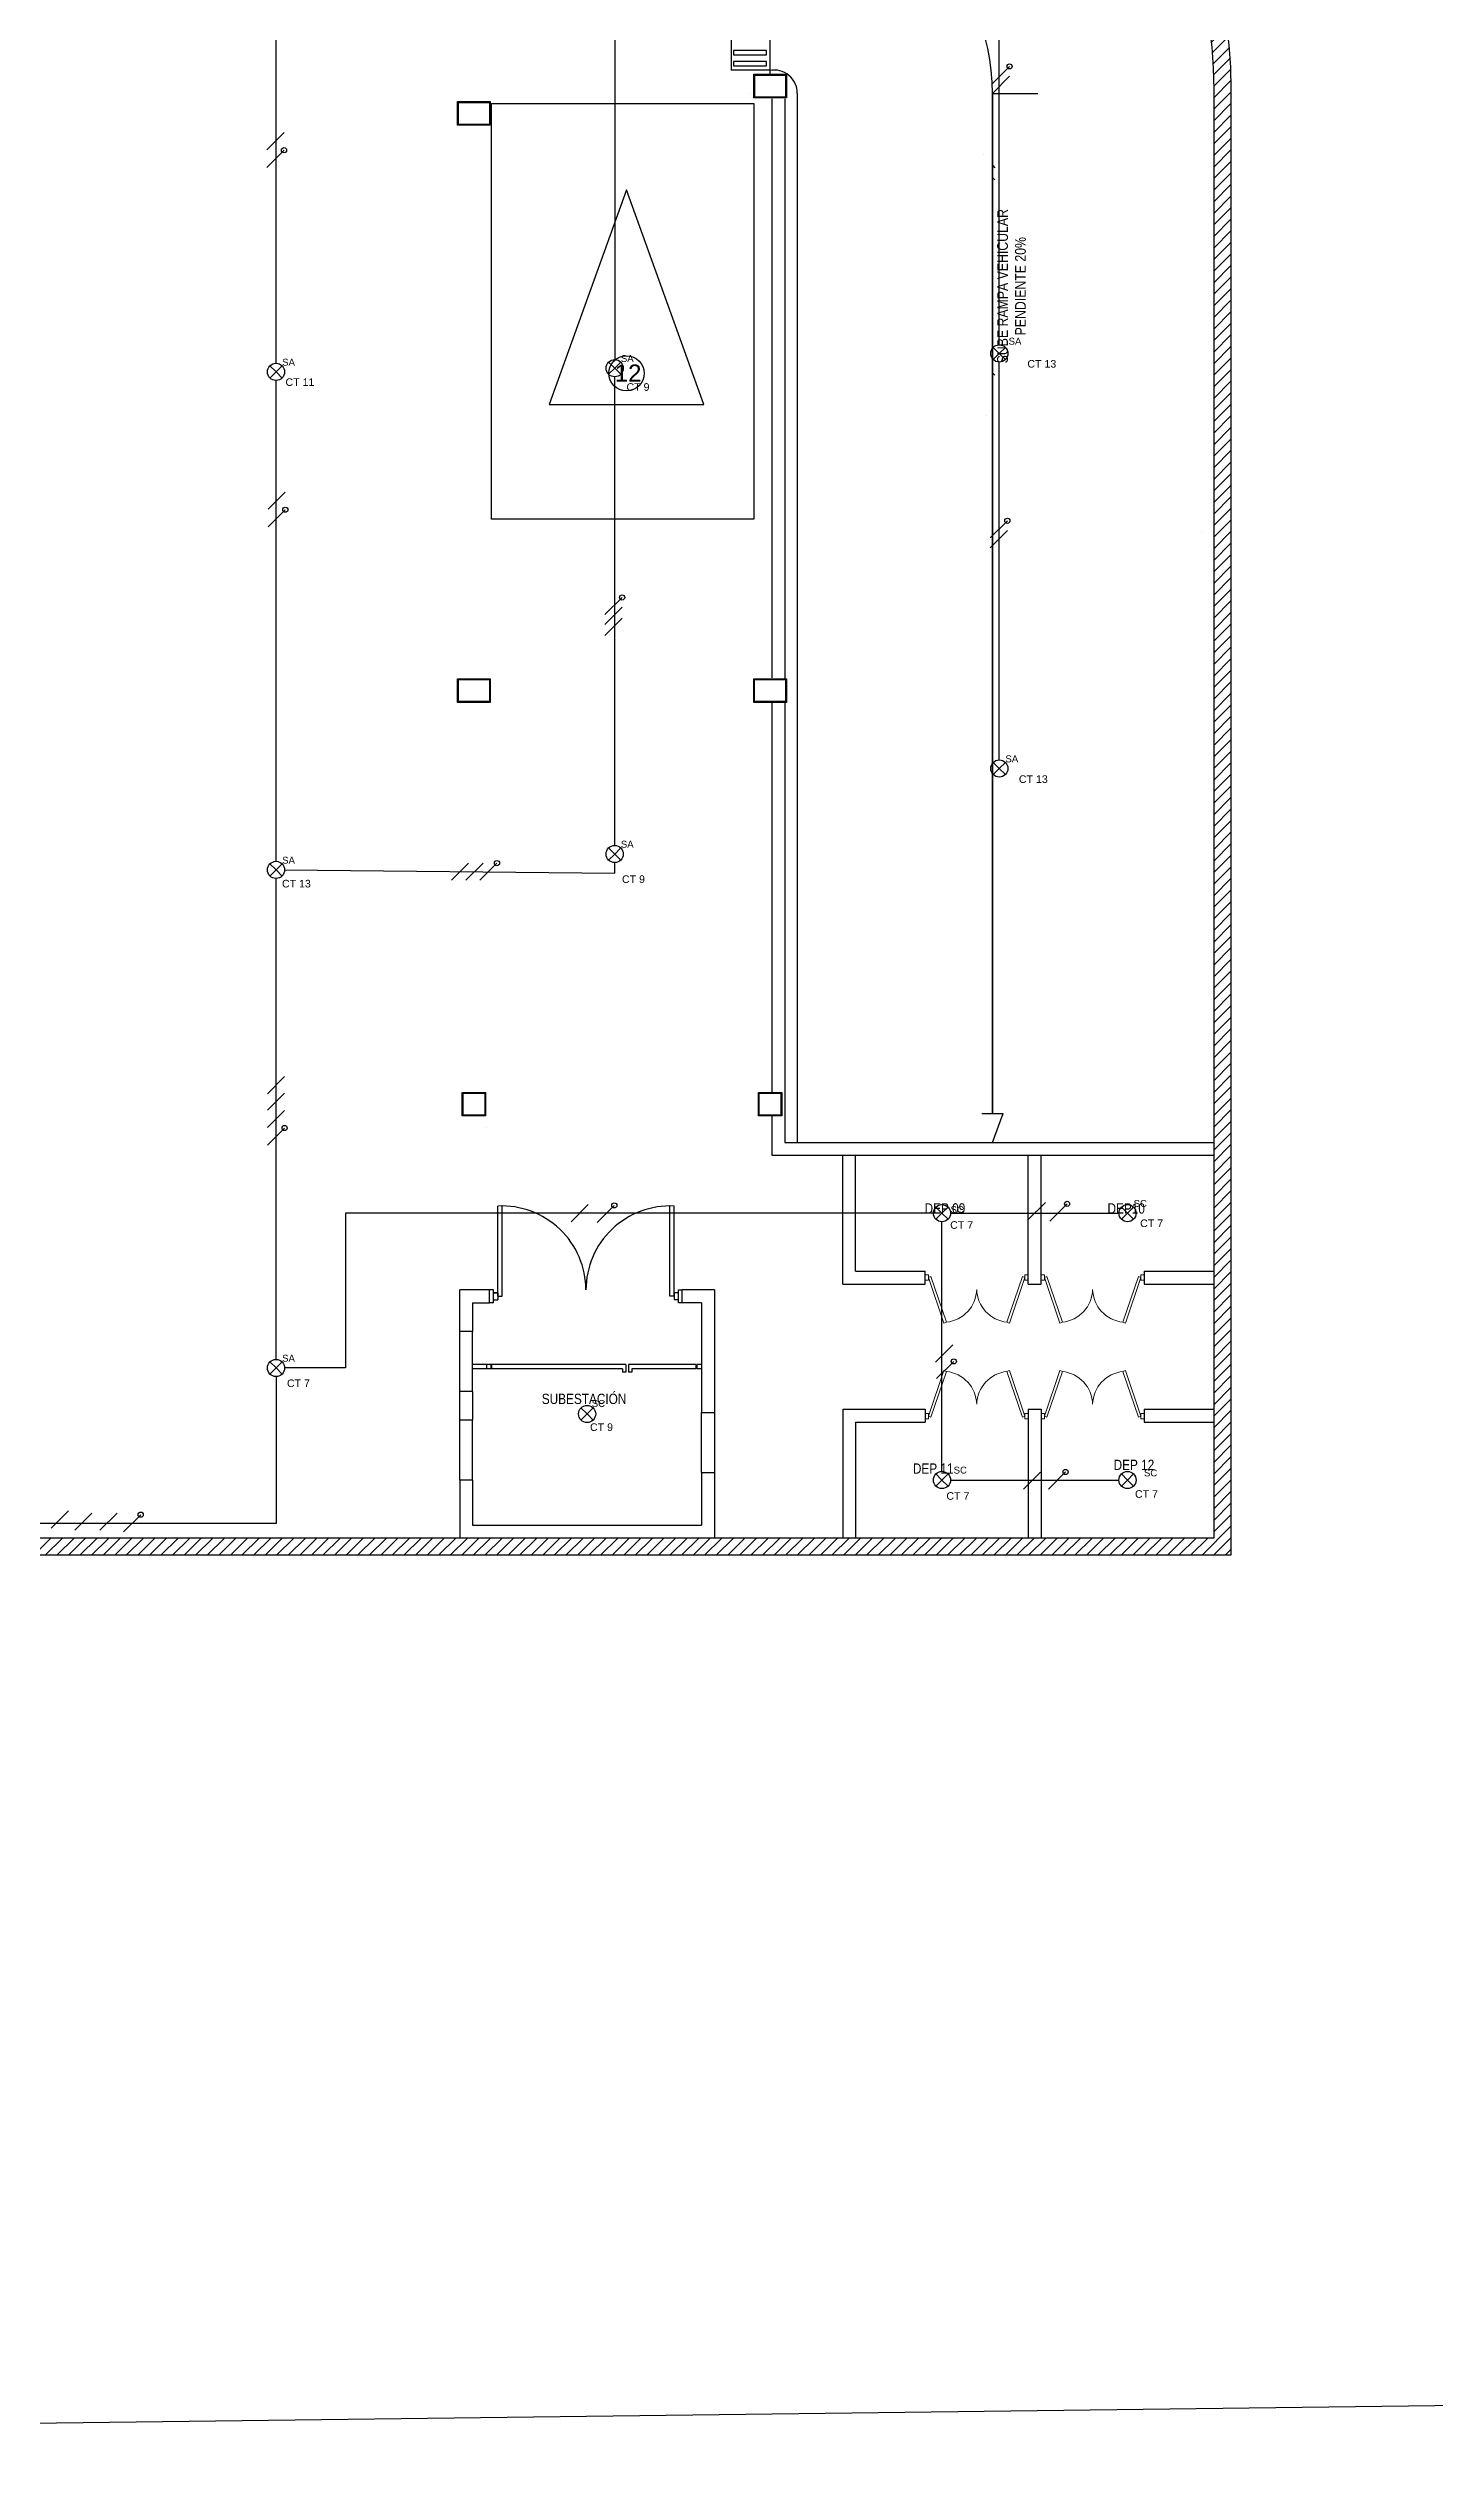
# Model space of a CAD drawing. Header units: metres. Extents: x 0 to 175, y -70 to 21.
# Drawn here: x 40.32 to 56.47, y -69.78 to -41.78 of the extents above; entities that cross this region are included whole.
import ezdxf

# ---------------------------------------------------------------- set-up
doc = ezdxf.new("R2010")
doc.units = ezdxf.units.M
doc.header["$LTSCALE"] = 0.5
doc.linetypes.add('ACAD_ISO02W100', pattern=[15, 12, -3])
for name, color, linetype in [('CUADRO', 7, 'Continuous'), ('EDIFICIO', 8, 'Continuous'), ('FASES', 7, 'Continuous'), ('LUMINARIA', 1, 'Continuous'), ('PUNTO LUMINARIA', 7, 'Continuous'), ('TABLA', 7, 'Continuous'), ('TUBERIA-TECHO-PARED', 7, 'Continuous')]:
    doc.layers.add(name, color=color, linetype=linetype)
doc.layers.add('puertas', color=34, linetype='Continuous', lineweight=9)
doc.styles.add('ROMANS', font='ROMANS.shx')
doc.styles.get("Standard").update_dxf_attribs({"font": 'arial.ttf'})

# ---------------------------------------------------------------- blocks, each defined once
blk = doc.blocks.new('pi')
at = {"layer": 'puertas'}
for p, q in [((1300.377, 1044.61), (1300.405, 1044.62)), ((1300.377, 1044.61), (1300.557, 1044.079)), ((1300.405, 1044.62), (1300.586, 1044.089)), ((1301.29, 1044.089), (1301.471, 1044.62)), ((1301.319, 1044.079), (1301.499, 1044.61)), ((1301.499, 1044.61), (1301.471, 1044.62)), ((1301.471, 1044.62), (1301.499, 1044.61)), ((1300.557, 1044.079), (1300.586, 1044.089)), ((1301.29, 1044.089), (1301.319, 1044.079))]:
    blk.add_line(p, q, dxfattribs=at)
for points in [[(1300.338, 1044.641), (1300.377, 1044.641), (1300.377, 1044.58), (1300.338, 1044.58)], [(1301.499, 1044.641), (1301.538, 1044.641), (1301.538, 1044.58), (1301.499, 1044.58)]]:
    blk.add_lwpolyline(points, close=True, dxfattribs=at)
for centre, start, end in [((1300.544, 1044.481), 276.1123, 358.675), ((1301.332, 1044.481), 181.325, 263.8877)]:
    blk.add_arc(centre, 0.394, start, end, dxfattribs=at)
blk = doc.blocks.new('Lampara')
at = {"layer": 'LUMINARIA'}
for q in [(-0.071, 0.071), (-0.071, -0.071), (0.071, 0.071), (0.071, -0.071)]:
    blk.add_line((0, 0), q, dxfattribs=at)
blk.add_circle((0, 0), 0.1, dxfattribs=at)
blk = doc.blocks.new('FASE')
at = {"layer": 'FASES', "ltscale": 0.5}
blk.add_line((-0.1, -0.1), (0.1, 0.1), dxfattribs=at)
blk = doc.blocks.new('FASE NEUTRO')
at = {"layer": 'FASES', "ltscale": 0.5}
h = blk.add_hatch(dxfattribs=at)
h.set_pattern_fill('ANGLE', color=256)
h.set_pattern_definition([(0, (0, 0), (0, 6.985), [5.08, -1.905]), (90, (0, 0), (-6.985, 4e-16), [5.08, -1.905])])
h.paths.add_polyline_path([(0.07, 0.1, 1), (0.13, 0.1, 1)])
blk.add_lwpolyline([(-0.1, -0.1), (0.1, 0.1)], dxfattribs=at)
blk.add_circle((0.1, 0.1), 0.03, dxfattribs=at)

msp = doc.modelspace()

# ---------------------------------------------------------------- hatches: boundary and pattern name
at = {"layer": 'EDIFICIO'}
h = msp.add_hatch(dxfattribs=at)
h.set_pattern_fill('ANSI31', color=252, scale=0.03, style=0)
h.set_pattern_definition([(45, (-696.89562, -1167.36029), (-0.067351921, 0.067351921), [])])
h.paths.add_polyline_path([(49.193, -36.914), (18.225, -36.914), (18.225, -39.746), (18.225, -45.182), (18.225, -59.337), (40.079, -59.337), (54.095, -59.337), (54.095, -42.268, 0.387418)])
h.paths.add_polyline_path([(49.184, -37.114, -0.386911), (53.895, -42.268), (53.895, -59.137), (40.079, -59.137), (18.425, -59.137), (18.425, -45.182), (18.425, -39.746), (18.425, -37.114)], flags=16)

# ---------------------------------------------------------------- linework, layer by layer
at = {"layer": 'CUADRO'}
msp.add_lwpolyline([(13.564, -69.781), (113.57, -68.523), (113.57, -22.983), (13.564, -24.24)], close=True, dxfattribs=at)
at = {"layer": 'EDIFICIO', "color": 252}
for p, q in [((48.274, -37.114), (48.274, -42.041)), ((48.724, -37.114), (48.724, -42.082)), ((48.724, -42.041), (48.274, -42.041)), ((48.501, -42.312), (48.501, -42.312)), ((48.749, -42.374), (48.749, -49.12)), ((48.899, -42.374), (48.899, -49.129)), ((49.045, -42.312), (49.045, -54.529)), ((51.317, -54.192), (51.317, -42.312)), ((51.317, -42.312), (51.846, -42.312)), ((51.217, -43.027), (51.217, -43.027)), ((51.317, -43.15), (51.346, -43.179)), ((51.317, -43.292), (51.346, -43.32)), ((51.318, -45.565), (51.346, -45.593)), ((51.247, -46.06), (51.247, -46.06)), ((48.749, -49.405), (48.749, -53.947)), ((48.899, -49.405), (48.899, -54.529)), ((48.749, -54.221), (48.749, -54.273)), ((48.749, -54.273), (48.749, -54.679)), ((51.193, -54.192), (51.442, -54.191)), ((51.317, -54.167), (51.317, -54.167)), ((51.317, -54.532), (51.442, -54.191)), ((45.429, -54.361), (45.429, -54.361)), ((48.899, -54.529), (53.895, -54.529)), ((51.317, -54.532), (51.317, -54.529)), ((48.749, -54.679), (50.764, -54.679)), ((49.574, -56.179), (49.574, -54.679)), ((49.724, -56.029), (49.724, -54.679)), ((50.764, -54.679), (53.895, -54.679)), ((51.734, -56.179), (51.734, -54.679)), ((51.884, -56.179), (51.884, -54.679)), ((45.557, -56.321), (45.557, -55.271)), ((45.607, -56.321), (45.607, -55.271)), ((47.56, -56.321), (47.56, -55.271)), ((47.61, -56.321), (47.61, -55.271)), ((45.461, -56.247), (45.114, -56.247)), ((45.114, -56.73), (45.114, -56.247)), ((45.461, -56.397), (45.461, -56.247)), ((45.507, -56.247), (45.461, -56.247)), ((45.507, -56.397), (45.507, -56.247)), ((47.66, -56.247), (47.705, -56.247)), ((47.66, -56.397), (47.66, -56.247)), ((48.079, -56.247), (47.705, -56.247)), ((47.705, -56.397), (47.705, -56.247)), ((48.079, -56.247), (48.079, -57.674)), ((49.574, -56.179), (50.534, -56.179)), ((49.724, -56.029), (50.534, -56.029)), ((50.534, -56.179), (50.534, -56.029)), ((51.734, -56.179), (51.884, -56.179)), ((53.084, -56.029), (53.895, -56.029)), ((53.084, -56.029), (53.084, -56.179)), ((53.084, -56.179), (53.895, -56.179)), ((45.264, -56.397), (45.461, -56.397)), ((45.264, -56.397), (45.264, -56.73)), ((45.507, -56.397), (45.461, -56.397)), ((45.557, -56.28), (45.507, -56.28)), ((45.507, -56.28), (45.557, -56.28)), ((45.507, -56.362), (45.557, -56.362)), ((45.557, -56.28), (45.557, -56.362)), ((45.557, -56.321), (45.607, -56.321)), ((47.61, -56.321), (47.56, -56.321)), ((47.66, -56.28), (47.61, -56.28)), ((47.61, -56.28), (47.61, -56.362)), ((47.66, -56.362), (47.61, -56.362)), ((47.705, -56.397), (47.66, -56.397)), ((47.929, -56.397), (47.705, -56.397)), ((47.929, -56.397), (47.929, -57.674)), ((45.114, -57.43), (45.114, -56.73)), ((45.264, -56.73), (45.114, -56.73)), ((45.264, -57.43), (45.264, -56.73)), ((47.048, -57.116), (45.264, -57.116)), ((47.009, -57.166), (45.264, -57.166)), ((45.479, -57.116), (45.429, -57.116)), ((45.429, -57.166), (45.429, -57.116)), ((45.479, -57.166), (45.429, -57.166)), ((45.479, -57.166), (45.479, -57.116)), ((45.489, -57.166), (45.489, -57.116)), ((47.009, -57.166), (47.009, -57.204)), ((47.048, -57.204), (47.009, -57.204)), ((47.048, -57.116), (47.048, -57.204)), ((47.869, -57.116), (47.079, -57.116)), ((47.137, -57.116), (47.079, -57.116)), ((47.079, -57.116), (47.079, -57.204)), ((47.119, -57.204), (47.079, -57.204)), ((47.869, -57.166), (47.119, -57.166)), ((47.119, -57.166), (47.119, -57.204)), ((47.869, -57.166), (47.869, -57.116)), ((47.929, -57.116), (47.879, -57.116)), ((47.879, -57.166), (47.879, -57.116)), ((47.929, -57.166), (47.879, -57.166)), ((47.929, -57.116), (47.929, -57.166)), ((45.264, -57.43), (45.114, -57.43)), ((45.114, -57.765), (45.114, -57.43)), ((45.264, -57.43), (45.264, -57.765)), ((49.574, -57.637), (50.534, -57.637)), ((49.574, -57.637), (49.574, -59.137)), ((50.534, -57.637), (50.534, -57.787)), ((51.734, -57.637), (51.884, -57.637)), ((51.734, -57.637), (51.734, -59.137)), ((51.884, -57.637), (51.884, -59.137)), ((51.884, -57.637), (51.884, -59.137)), ((53.084, -57.637), (53.084, -57.787)), ((53.084, -57.637), (53.895, -57.637)), ((45.114, -58.465), (45.114, -57.765)), ((45.264, -57.765), (45.114, -57.765)), ((45.264, -58.465), (45.264, -57.765)), ((47.929, -58.374), (47.929, -57.674)), ((47.929, -57.674), (48.079, -57.674)), ((48.079, -57.674), (48.079, -58.374)), ((49.724, -57.787), (50.534, -57.787)), ((49.724, -57.787), (49.724, -59.137)), ((53.084, -57.787), (53.895, -57.787)), ((45.114, -58.465), (45.114, -59.137)), ((45.264, -58.465), (45.114, -58.465)), ((45.264, -58.465), (45.264, -58.987)), ((47.929, -58.374), (47.929, -58.987)), ((47.929, -58.374), (48.079, -58.374)), ((48.079, -58.374), (48.079, -59.137)), ((45.264, -58.987), (47.929, -58.987))]:
    msp.add_line(p, q, dxfattribs=at)
at = {"layer": 'EDIFICIO', "color": 252, "ltscale": 6}
for p, q in [((51.317, -42.312), (51.317, -54.192)), ((51.317, -54.529), (51.317, -54.532))]:
    msp.add_line(p, q, dxfattribs=at)
at = {"layer": 'EDIFICIO', "color": 252, "ltscale": 0.05}
msp.add_line((45.124, -42.626), (45.123, -42.626), dxfattribs=at)
at = {"layer": 'EDIFICIO', "color": 252}
msp.add_lwpolyline([(54.095, -42.268), (54.095, -59.337), (40.079, -59.337), (18.225, -59.337), (18.225, -45.182), (18.225, -39.746), (18.225, -36.914), (49.193, -36.914, -0.387418), (54.095, -42.268)], format="xyb", dxfattribs=at)
msp.add_lwpolyline([(54.095, -42.268), (54.095, -59.337), (40.079, -59.337), (18.225, -59.337), (18.225, -45.182), (18.225, -39.746), (18.225, -36.914), (49.193, -36.914, -0.387418), (54.095, -42.268)], format="xyb", dxfattribs=at)
msp.add_lwpolyline([(54.095, -42.268), (54.095, -59.337), (40.079, -59.337), (18.225, -59.337), (18.225, -45.182), (18.225, -39.746), (18.225, -36.914), (49.193, -36.914, -0.387418), (54.095, -42.268)], format="xyb", dxfattribs=at)
msp.add_lwpolyline([(53.895, -42.268), (53.895, -59.137), (40.079, -59.137), (18.425, -59.137), (18.425, -45.182), (18.425, -39.746), (18.425, -37.114), (49.184, -37.114, -0.386911)], format="xyb", close=True, dxfattribs=at)
for points in [[(48.303, -41.813), (48.303, -41.863), (48.688, -41.863), (48.688, -41.813)], [(48.303, -41.813), (48.303, -41.863), (48.688, -41.863), (48.688, -41.813)], [(48.303, -41.942), (48.303, -41.992), (48.688, -41.992), (48.688, -41.942)], [(48.303, -41.942), (48.303, -41.992), (48.688, -41.992), (48.688, -41.942)], [(48.919, -42.365), (48.539, -42.365), (48.539, -42.089), (48.919, -42.089)], [(45.469, -42.684), (45.089, -42.684), (45.089, -42.408), (45.469, -42.408)], [(45.483, -42.429), (48.538, -42.429), (48.538, -47.272), (45.483, -47.272)], [(47.056, -43.437), (46.156, -45.937), (47.956, -45.937)], [(45.469, -49.405), (45.089, -49.405), (45.089, -49.129), (45.469, -49.129)], [(48.918, -49.405), (48.538, -49.405), (48.538, -49.129), (48.918, -49.129)], [(45.143, -53.947), (45.416, -53.947), (45.416, -54.221), (45.143, -54.221)], [(45.143, -53.947), (45.416, -53.947), (45.416, -54.221), (45.143, -54.221)], [(45.143, -53.947), (45.416, -53.947), (45.416, -54.221), (45.143, -54.221)], [(48.865, -54.221), (48.592, -54.221), (48.592, -53.947), (48.865, -53.947)], [(48.865, -54.221), (48.592, -54.221), (48.592, -53.947), (48.865, -53.947)], [(48.865, -54.221), (48.592, -54.221), (48.592, -53.947), (48.865, -53.947)], [(48.865, -54.221), (48.592, -54.221), (48.592, -53.947), (48.865, -53.947)], [(48.865, -54.221), (48.592, -54.221), (48.592, -53.947), (48.865, -53.947)]]:
    msp.add_lwpolyline(points, close=True, dxfattribs=at)
for points in [[(48.909, -42.355), (48.549, -42.355), (48.549, -42.099), (48.909, -42.099), (48.909, -42.355)], [(45.459, -42.674), (45.099, -42.674), (45.099, -42.418), (45.459, -42.418), (45.459, -42.674)], [(45.459, -49.395), (45.099, -49.395), (45.099, -49.139), (45.459, -49.139), (45.459, -49.395)], [(45.459, -49.395), (45.099, -49.395), (45.099, -49.139), (45.459, -49.139), (45.459, -49.395)], [(45.459, -49.395), (45.099, -49.395), (45.099, -49.139), (45.459, -49.139), (45.459, -49.395)], [(48.908, -49.395), (48.548, -49.395), (48.548, -49.139), (48.908, -49.139), (48.908, -49.395)], [(45.153, -53.957), (45.406, -53.957), (45.406, -54.211), (45.153, -54.211), (45.153, -53.957)], [(45.153, -53.957), (45.406, -53.957), (45.406, -54.211), (45.153, -54.211), (45.153, -53.957)], [(45.153, -53.957), (45.406, -53.957), (45.406, -54.211), (45.153, -54.211), (45.153, -53.957)], [(45.386, -53.957), (45.406, -53.957), (45.406, -54.211), (45.386, -54.211)], [(45.386, -53.957), (45.406, -53.957), (45.406, -54.211), (45.386, -54.211)], [(48.855, -54.211), (48.602, -54.211), (48.602, -53.957), (48.855, -53.957), (48.855, -54.211)], [(48.855, -54.211), (48.602, -54.211), (48.602, -53.957), (48.855, -53.957), (48.855, -54.211)], [(48.855, -54.211), (48.602, -54.211), (48.602, -53.957), (48.855, -53.957), (48.855, -54.211)], [(48.855, -54.211), (48.602, -54.211), (48.602, -53.957), (48.855, -53.957), (48.855, -54.211)], [(48.855, -54.211), (48.602, -54.211), (48.602, -53.957), (48.855, -53.957), (48.855, -54.211)], [(54.095, -59.337), (48.729, -59.337)]]:
    msp.add_lwpolyline(points, dxfattribs=at)
at = {"layer": 'EDIFICIO', "color": 252, "linetype": 'ACAD_ISO02W100', "ltscale": 0.03}
msp.add_lwpolyline([(53.754, -47.41), (53.754, -47.41)], close=True, dxfattribs=at)
msp.add_lwpolyline([(53.754, -47.41), (53.754, -47.41)], close=True, dxfattribs=at)
at = {"layer": 'EDIFICIO', "color": 252}
msp.add_circle((47.056, -45.572), 0.205, dxfattribs=at)
at = {"layer": 'EDIFICIO', "color": 252, "ltscale": 6}
msp.add_arc((48.72, -42.319), 2.597, 0.154, 89.8681, dxfattribs=at)
at = {"layer": 'EDIFICIO', "color": 252}
for centre, radius, start, end in [((48.773, -42.312), 0.272, 0.0005, 100.4212), ((45.605, -56.248), 0.978, 0.0487, 92.8113), ((47.562, -56.248), 0.978, 87.1887, 179.9513)]:
    msp.add_arc(centre, radius, start, end, dxfattribs=at)
at = {"layer": 'PUNTO LUMINARIA'}
for p in [(42.975, -45.556, 2.924), (46.919, -45.513, 2.924), (51.397, -50.175, 5.932), (46.919, -51.171, 2.924), (42.975, -51.356, 2.924), (50.729, -55.354), (52.89, -55.354, 2.87), (42.975, -57.156, 2.924), (46.597, -57.692, 3), (50.729, -58.462, 2.87), (52.89, -58.462, 2.87)]:
    msp.add_point(p, dxfattribs=at)
at = {"layer": 'TUBERIA-TECHO-PARED', "ltscale": 0.5}
for p, q in [((51.397, -45.241, 5.932), (51.397, -41.568, 5.932)), ((51.397, -50.075, 5.932), (51.397, -45.441, 5.932))]:
    msp.add_line(p, q, dxfattribs=at)
for points, elevation in [([(42.975, -45.456), (42.975, -39.856)], 2.924), ([(51.297, -41.468), (46.919, -41.468), (46.919, -45.413)], 5.932), ([(46.919, -51.071), (46.919, -45.613)], 2.924), ([(42.975, -51.256), (42.975, -45.656)], 2.924), ([(42.975, -57.056), (42.975, -51.456)], 2.924), ([(43.075, -51.356), (46.919, -51.392), (46.919, -51.271)], 2.924), ([(50.729, -58.362), (50.729, -55.454)], 2.87), ([(42.975, -57.256), (42.975, -58.967), (39.02, -58.966)], 2.924), ([(50.829, -58.462), (52.79, -58.462)], 2.87)]:
    msp.add_lwpolyline(points, dxfattribs=dict(at, elevation=elevation))
for points in [[(50.629, -55.354), (43.783, -55.354), (43.783, -57.156), (43.075, -57.156)], [(50.829, -55.354), (52.79, -55.354)]]:
    msp.add_lwpolyline(points, dxfattribs=at)

# ---------------------------------------------------------------- block references
at = {"layer": 'EDIFICIO', "color": 252}
msp.add_blockref('pi', (-1249.804, -1100.713), dxfattribs=at)
at = {"layer": 'EDIFICIO', "color": 252, "xscale": -1}
msp.add_blockref('pi', (1353.422, -1100.713), dxfattribs=at)
at = {"layer": 'EDIFICIO', "color": 252, "xscale": -1, "rotation": 180}
msp.add_blockref('pi', (-1249.804, 986.892), dxfattribs=at)
at = {"layer": 'EDIFICIO', "color": 252, "rotation": 180}
msp.add_blockref('pi', (1353.422, 986.892), dxfattribs=at)
at = {"layer": 'FASES', "ltscale": 0.5}
for name, p in [('FASE NEUTRO', (51.417, -42.098)), ('FASE', (51.417, -42.212)), ('FASE', (42.968, -42.869, 2.924)), ('FASE NEUTRO', (42.968, -43.074, 2.924)), ('FASE', (42.983, -47.056, 2.924)), ('FASE NEUTRO', (42.983, -47.261, 2.924)), ('FASE NEUTRO', (51.391, -47.39)), ('FASE', (51.391, -47.504)), ('FASE NEUTRO', (46.905, -48.283)), ('FASE', (46.905, -48.397)), ('FASE', (46.905, -48.525)), ('FASE', (45.117, -51.377, 2.51)), ('FASE', (45.287, -51.377, 2.51)), ('FASE NEUTRO', (45.448, -51.377, 2.51)), ('FASE', (42.975, -53.863, 2.924)), ('FASE', (42.975, -54.055, 2.924)), ('FASE', (42.975, -54.256, 2.924)), ('FASE NEUTRO', (42.975, -54.462, 2.924)), ('FASE', (46.51, -55.353)), ('FASE NEUTRO', (46.814, -55.363, 2.51)), ('FASE', (51.834, -55.329)), ('FASE NEUTRO', (52.086, -55.345, 2.51)), ('FASE', (50.755, -56.988)), ('FASE NEUTRO', (50.767, -57.18, 2.51)), ('FASE', (51.778, -58.469)), ('FASE NEUTRO', (52.069, -58.468, 2.51)), ('FASE', (40.458, -58.921)), ('FASE', (40.731, -58.946)), ('FASE', (41.024, -58.946)), ('FASE NEUTRO', (41.299, -58.965, 2.51))]:
    msp.add_blockref(name, p, dxfattribs=at)
at = {"layer": 'LUMINARIA'}
for p in [(51.397, -45.341, 5.932), (42.975, -45.556, 2.924), (46.919, -45.513, 2.924), (51.397, -50.175, 5.932), (46.919, -51.171, 2.924), (42.975, -51.356, 2.924), (50.729, -55.354), (52.89, -55.354, 2.87), (42.975, -57.156, 2.924), (46.597, -57.692, 3), (50.729, -58.462, 2.87), (52.89, -58.462, 2.87)]:
    msp.add_blockref('Lampara', p, dxfattribs=at)

# ---------------------------------------------------------------- texts
at = {"layer": 'EDIFICIO', "color": 252, "ltscale": 0.2, "insert": (51.54, -44.558), "char_height": 0.125, "width": 4.70814, "attachment_point": 5, "rotation": 90, "style": 'ROMANS'}
msp.add_mtext('{\\fArial Narrow|b0|i0|c0|p34;SUBE RAMPA VEHICULAR \\PPENDIENTE 20%}', dxfattribs=at)
at = {"layer": 'EDIFICIO', "color": 252}
for s, insert, char_height, width, attachment_point in [('12', (46.919, -45.67), 0.2, 0.22847, 7), ('{\\fArial Narrow|b0|i0|c0|p34;DEP 09}', (50.527, -55.36), 0.12, 0.59583, 7), ('{\\fArial Narrow|b0|i0|c0|p34;DEP10}', (52.657, -55.36), 0.12, 0.59583, 7), ('{\\fArial Narrow|b0|i0|c0|p34;SUBESTACIÓN} ', (46.562, -57.517), 0.12, 0.86959, 5), ('{\\fArial Narrow|b0|i0|c0|p34;DEP 12}', (52.728, -58.345), 0.12, 0.59583, 7), ('{\\fArial Narrow|b0|i0|c0|p34;DEP 11}', (50.391, -58.388), 0.12, 0.59583, 7)]:
    msp.add_mtext(s, dxfattribs=dict(at, insert=insert, char_height=char_height, width=width, attachment_point=attachment_point))
at = {"layer": 'LUMINARIA'}
for s, p in [('CT 11', (43.085, -45.719)), ('CT 13', (51.724, -45.506)), ('CT 9', (47.056, -45.776)), ('CT 13', (51.625, -50.343)), ('CT 13', (43.044, -51.56)), ('CT 9', (47.003, -51.508)), ('CT 9', (46.631, -57.89))]:
    msp.add_text(s, height=0.0884, dxfattribs=at).set_placement(p)
at = {"layer": 'LUMINARIA', "char_height": 0.0884, "width": 0.26876, "attachment_point": 1}
for insert in [(53.037, -55.427), (50.825, -55.447), (43.102, -57.29), (50.781, -58.603), (52.977, -58.58)]:
    msp.add_mtext('CT 7', dxfattribs=dict(at, insert=insert))
at = {"layer": 'TABLA', "ltscale": 0.5, "char_height": 0.08, "attachment_point": 1}
for s, heights, insert in [('SA', [0], (51.505, -45.159, 2.924)), ('SA', [0], (43.046, -45.403, 2.924)), ('SA', [0], (46.99, -45.36, 2.924)), ('SA', [0], (51.468, -50.022, 5.932)), ('SA', [0], (43.046, -51.203, 2.924)), ('SA', [0], (46.99, -51.017, 2.924)), ('SC', [0], (50.829, -55.271, 5.924)), ('SC', [0], (52.961, -55.2, 8.794)), ('SA', [0], (43.046, -57.003, 2.924)), ('SC', [0.0327], (46.651, -57.53)), ('SC', [0], (50.865, -58.306, 5.924)), ('SC', [0], (53.081, -58.339, 5.924))]:
    msp.add_mtext_dynamic_manual_height_columns(s, width=0.13475, gutter_width=12.5, heights=heights, dxfattribs=dict(at, insert=insert))

doc.saveas('drawing.dxf')
